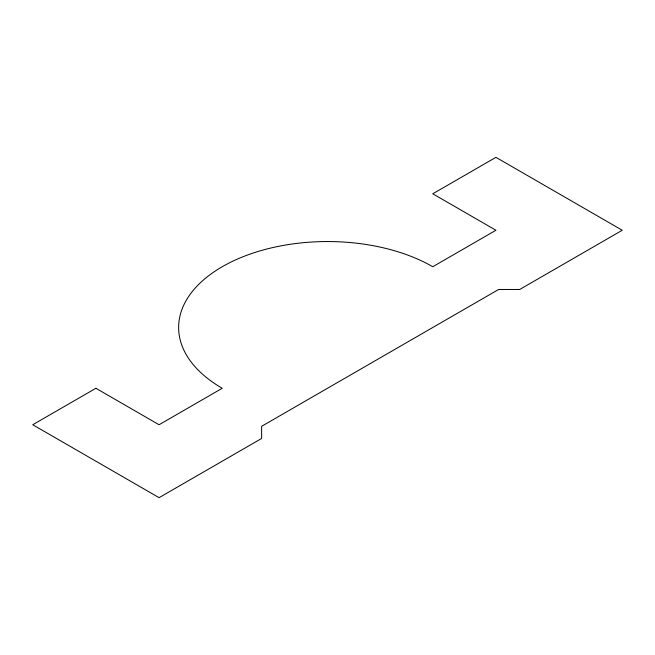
<?xml version="1.0" encoding="UTF-8"?>
<svg xmlns="http://www.w3.org/2000/svg" width="655" height="655" viewBox="0 0 655 655"><rect width="100%" height="100%" fill="white"/><g stroke="black" fill="none" stroke-linecap="round" stroke-linejoin="round"><path stroke-width="0.98" d="M95.908 388.276L32.75 424.743L159.075 497.669L261.632 438.457L261.632 426.307L498.635 289.469L519.693 289.469L622.25 230.257L495.925 157.331L432.767 193.79L495.925 230.257L432.767 266.724A148.873 85.952 0 0 0 222.233 266.724A148.873 85.952 0 0 0 222.233 388.276L159.075 424.743L95.908 388.276"/></g></svg>
